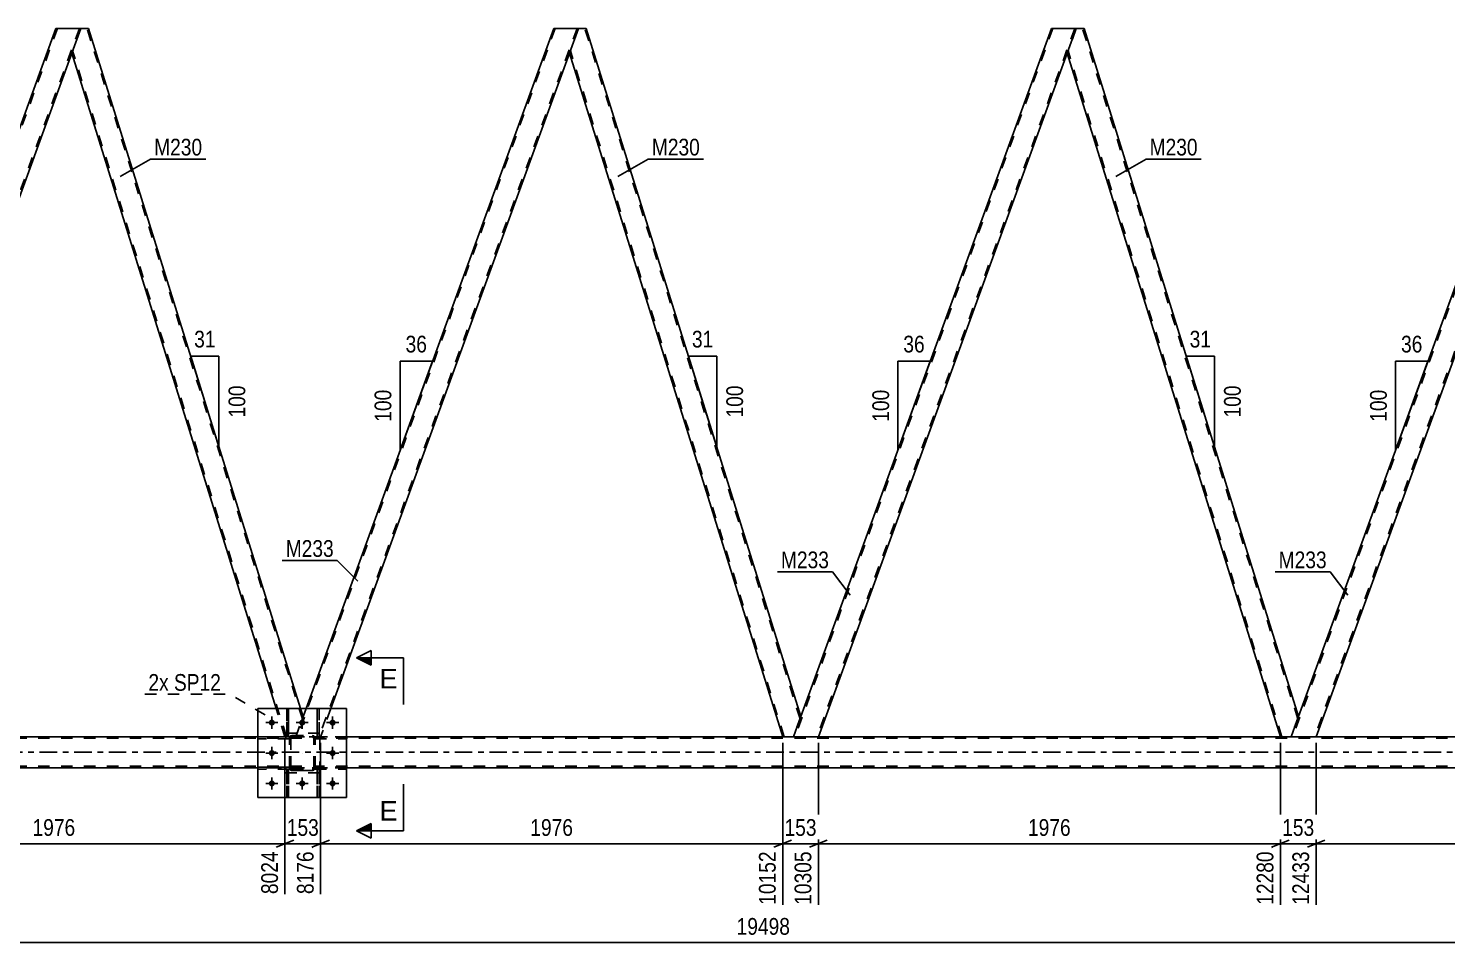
# Model space of a CAD drawing. Header units: millimetres. Extents: x 0 to 841, y 0 to 594.
# Drawn here: x 290.1 to 532.7, y 288.3 to 444.8 of the extents above; entities that cross this region are included whole.
import ezdxf

# ---------------------------------------------------------------- set-up
doc = ezdxf.new("R2010")
doc.units = ezdxf.units.MM
doc.linetypes.add('DXK_LINE_DOT2', pattern=[3.9198, 1.9599, -1.9599])
doc.linetypes.add('DXK_LINE_DOT3', pattern=[5.9187, 2.979, -0.9799, 0.9799, -0.9799])
doc.styles.add('Arial', font='ARIAL.TTF', dxfattribs={"height": 0.2})
doc.styles.add('Arial Narrow', font='ARIALN.TTF', dxfattribs={"height": 0.2})

# ---------------------------------------------------------------- blocks, each defined once
blk = doc.blocks.new('Bolt-283133210-1985 - 1918')
at = {"color": 1, "linetype": 'Continuous'}
for p, q in [((330.72, 325.99), (331.41, 325.99)), ((331.76, 327.03), (331.76, 326.33)), ((331.76, 324.95), (331.76, 325.64)), ((332.8, 325.99), (332.11, 325.99)), ((335.92, 325.99), (336.61, 325.99)), ((336.96, 327.03), (336.96, 326.33)), ((336.96, 324.95), (336.96, 325.64)), ((338, 325.99), (337.31, 325.99)), ((341.12, 325.99), (341.81, 325.99)), ((342.16, 327.03), (342.16, 326.33)), ((342.16, 324.95), (342.16, 325.64)), ((343.2, 325.99), (342.51, 325.99)), ((330.72, 320.79), (331.41, 320.79)), ((331.76, 321.83), (331.76, 321.13)), ((331.76, 319.75), (331.76, 320.44)), ((332.8, 320.79), (332.11, 320.79)), ((341.12, 320.79), (341.81, 320.79)), ((342.16, 321.83), (342.16, 321.13)), ((342.16, 319.75), (342.16, 320.44)), ((343.2, 320.79), (342.51, 320.79)), ((330.72, 315.59), (331.41, 315.59)), ((331.76, 316.63), (331.76, 315.93)), ((332.8, 315.59), (332.11, 315.59)), ((335.92, 315.59), (336.61, 315.59)), ((336.96, 316.63), (336.96, 315.93)), ((338, 315.59), (337.31, 315.59)), ((341.12, 315.59), (341.81, 315.59)), ((342.16, 316.63), (342.16, 315.93)), ((343.2, 315.59), (342.51, 315.59)), ((331.76, 314.55), (331.76, 315.24)), ((336.96, 314.55), (336.96, 315.24)), ((342.16, 314.55), (342.16, 315.24))]:
    blk.add_line(p, q, dxfattribs=at)
blk = doc.blocks.new('Bolt-283133210-1986 - 1918')
at = {"linetype": 'Continuous'}
for points in [[(332.28, 325.99, -1), (331.24, 325.99, -1)], [(337.48, 325.99, -1), (336.44, 325.99, -1)], [(342.68, 325.99, -1), (341.64, 325.99, -1)], [(332.28, 320.79, -1), (331.24, 320.79, -1)], [(342.68, 320.79, -1), (341.64, 320.79, -1)], [(332.28, 315.59, -1), (331.24, 315.59, -1)], [(337.48, 315.59, -1), (336.44, 315.59, -1)], [(342.68, 315.59, -1), (341.64, 315.59, -1)]]:
    blk.add_hatch(color=1, dxfattribs=at).paths.add_polyline_path(points)
at = {"color": 1, "linetype": 'Continuous'}
for p, q in [((332.8, 325.99), (330.72, 325.99)), ((331.76, 327.03), (331.76, 324.95)), ((338, 325.99), (335.92, 325.99)), ((336.96, 327.03), (336.96, 324.95)), ((343.2, 325.99), (341.12, 325.99)), ((342.16, 327.03), (342.16, 324.95)), ((332.8, 320.79), (330.72, 320.79)), ((331.76, 321.83), (331.76, 319.75)), ((343.2, 320.79), (341.12, 320.79)), ((342.16, 321.83), (342.16, 319.75)), ((332.8, 315.59), (330.72, 315.59)), ((331.76, 316.63), (331.76, 314.55)), ((338, 315.59), (335.92, 315.59)), ((336.96, 316.63), (336.96, 314.55)), ((343.2, 315.59), (341.12, 315.59)), ((342.16, 316.63), (342.16, 314.55))]:
    blk.add_line(p, q, dxfattribs=at)
blk = doc.blocks.new('Part-283133210-2282 - 1918')
at = {"color": 2, "linetype": 'Continuous'}
for p, q in [((344.56, 328.39), (329.36, 328.39)), ((329.36, 328.39), (329.36, 313.19)), ((344.56, 328.39), (344.56, 313.19)), ((344.56, 313.19), (329.36, 313.19))]:
    blk.add_line(p, q, dxfattribs=at)
blk = doc.blocks.new('Part-283133210-2298 - 1918')
at = {"color": 7, "linetype": 'DXK_LINE_DOT2'}
for p, q in [((334.31, 318.02), (334.31, 318.02)), ((334.31, 318.02), (334.31, 317.42)), ((334.31, 313.19), (334.31, 318.02)), ((334.63, 318.02), (334.31, 318.02)), ((334.63, 317.42), (334.63, 318.02)), ((334.63, 313.19), (334.63, 318.02)), ((334.31, 317.42), (334.31, 313.19)), ((334.31, 317.42), (334.63, 317.42)), ((334.63, 313.19), (334.63, 317.42)), ((334.31, 313.19), (334.63, 313.19))]:
    blk.add_line(p, q, dxfattribs=at)
blk = doc.blocks.new('Part-283133210-2037 - 1918')
at = {"color": 7, "linetype": 'DXK_LINE_DOT2'}
for p, q in [((732.77, 323.32), (61.22, 323.32)), ((599.97, 323.56), (329.36, 323.56)), ((344.56, 323.56), (329.36, 323.56)), ((732.77, 318.52), (61.22, 318.52)), ((599.97, 318.28), (329.36, 318.28)), ((344.56, 318.28), (329.36, 318.28))]:
    blk.add_line(p, q, dxfattribs=at)
at = {"color": 2, "linetype": 'Continuous'}
for p, q in [((329.36, 323.56), (174.29, 323.56)), ((584.77, 323.56), (344.56, 323.56)), ((329.36, 318.28), (174.29, 318.28)), ((584.77, 318.28), (344.56, 318.28))]:
    blk.add_line(p, q, dxfattribs=at)
at = {"color": 7, "linetype": 'DXK_LINE_DOT3'}
blk.add_line((61.22, 320.92), (732.77, 320.92), dxfattribs=at)
blk = doc.blocks.new('Part-283133210-2382 - 1918')
at = {"color": 2, "linetype": 'Continuous'}
for p, q in [((384.23, 444.78), (382.68, 440.53)), ((385.55, 444.78), (384.23, 444.78)), ((422.25, 327.03), (385.55, 444.78)), ((382.68, 440.53), (419.14, 323.56)), ((420.99, 323.56), (421.98, 326.29)), ((422.17, 326.82), (421.98, 326.29)), ((422.25, 327.03), (422.17, 326.82))]:
    blk.add_line(p, q, dxfattribs=at)
at = {"color": 7, "linetype": 'DXK_LINE_DOT2'}
for p, q in [((422.11, 326.66), (385.3, 444.78)), ((419.39, 323.56), (382.82, 440.91)), ((422.08, 326.58), (421.98, 326.29)), ((422.17, 326.82), (422.11, 326.66)), ((420.99, 323.56), (419.14, 323.56))]:
    blk.add_line(p, q, dxfattribs=at)
blk = doc.blocks.new('Part-283133210-2277 - 1918')
at = {"color": 7, "linetype": 'DXK_LINE_DOT2'}
for p, q in [((329.36, 328.39), (344.56, 328.39)), ((329.36, 328.39), (329.36, 313.19)), ((344.56, 328.39), (344.56, 313.19)), ((329.36, 313.19), (344.56, 313.19))]:
    blk.add_line(p, q, dxfattribs=at)
blk = doc.blocks.new('Part-283133210-2283 - 1918')
at = {"color": 7, "linetype": 'DXK_LINE_DOT2'}
for p, q in [((339.16, 323.23), (339.16, 323.55)), ((344.56, 323.55), (339.16, 323.55)), ((339.16, 323.55), (339.16, 323.23)), ((339.76, 323.23), (339.16, 323.23)), ((339.16, 323.23), (344.56, 323.23)), ((339.76, 323.23), (339.76, 323.55)), ((344.56, 323.55), (344.56, 323.23))]:
    blk.add_line(p, q, dxfattribs=at)
blk = doc.blocks.new('Part-283133210-2284 - 1918')
at = {"color": 7, "linetype": 'DXK_LINE_DOT2'}
for p, q in [((339.16, 318.03), (339.16, 318.35)), ((339.76, 318.35), (339.16, 318.35)), ((339.16, 318.35), (339.16, 318.03)), ((344.56, 318.35), (339.16, 318.35)), ((339.76, 318.03), (339.16, 318.03)), ((339.16, 318.03), (344.56, 318.03)), ((339.76, 318.03), (339.76, 318.35)), ((344.56, 318.03), (344.56, 318.35))]:
    blk.add_line(p, q, dxfattribs=at)
blk = doc.blocks.new('Part-283133210-2285 - 1918')
at = {"color": 7, "linetype": 'DXK_LINE_DOT2'}
for p, q in [((334.76, 323.55), (329.36, 323.55)), ((329.36, 323.55), (329.36, 323.23)), ((334.76, 323.23), (329.36, 323.23)), ((334.16, 323.23), (334.16, 323.55)), ((334.76, 323.55), (334.76, 323.23)), ((334.76, 323.23), (334.76, 323.55))]:
    blk.add_line(p, q, dxfattribs=at)
blk = doc.blocks.new('Part-283133210-2286 - 1918')
at = {"color": 7, "linetype": 'DXK_LINE_DOT2'}
for p, q in [((334.76, 318.35), (329.36, 318.35)), ((329.36, 318.35), (329.36, 318.03)), ((334.76, 318.03), (329.36, 318.03)), ((334.16, 318.03), (334.16, 318.35)), ((334.76, 318.35), (334.76, 318.03)), ((334.76, 318.03), (334.76, 318.35))]:
    blk.add_line(p, q, dxfattribs=at)
blk = doc.blocks.new('Part-283133210-2287 - 1918')
at = {"color": 2, "linetype": 'Continuous'}
blk.add_line((339.51, 328.39), (339.83, 328.39), dxfattribs=at)
at = {"color": 7, "linetype": 'DXK_LINE_DOT2'}
for p, q in [((339.51, 324.14), (339.51, 328.39)), ((339.51, 328.09), (339.51, 323.54)), ((339.83, 328.39), (339.83, 324.14)), ((339.83, 323.54), (339.83, 328.39)), ((339.51, 323.54), (339.51, 324.14)), ((339.51, 324.14), (339.83, 324.14)), ((339.51, 323.54), (339.51, 323.54)), ((339.51, 323.54), (339.83, 323.54)), ((339.83, 324.14), (339.83, 323.54))]:
    blk.add_line(p, q, dxfattribs=at)
blk = doc.blocks.new('Part-283133210-2288 - 1918')
at = {"color": 2, "linetype": 'Continuous'}
blk.add_line((334.31, 328.39), (334.63, 328.39), dxfattribs=at)
at = {"color": 7, "linetype": 'DXK_LINE_DOT2'}
for p, q in [((334.31, 324.14), (334.31, 328.39)), ((334.31, 328.2), (334.31, 323.54)), ((334.63, 328.39), (334.63, 324.14)), ((334.63, 327.81), (334.63, 323.54)), ((334.31, 323.54), (334.31, 324.14)), ((334.31, 324.14), (334.63, 324.14)), ((334.31, 323.54), (334.31, 323.54)), ((334.31, 323.54), (334.63, 323.54)), ((334.63, 324.14), (334.63, 323.54))]:
    blk.add_line(p, q, dxfattribs=at)
blk = doc.blocks.new('Part-283133210-2289 - 1918')
at = {"color": 7, "linetype": 'DXK_LINE_DOT2'}
for p, q in [((339.83, 318.02), (339.51, 318.02)), ((339.51, 317.42), (339.51, 318.02)), ((339.51, 313.19), (339.51, 318.02)), ((339.83, 318.02), (339.83, 318.02)), ((339.83, 318.02), (339.83, 317.42)), ((339.83, 313.19), (339.83, 318.02)), ((339.83, 317.42), (339.51, 317.42)), ((339.51, 313.19), (339.51, 317.42)), ((339.83, 317.42), (339.83, 313.19)), ((339.83, 313.19), (339.51, 313.19))]:
    blk.add_line(p, q, dxfattribs=at)
blk = doc.blocks.new('Part-283133210-2290 - 1918')
at = {"color": 7, "linetype": 'DXK_LINE_DOT2'}
for p, q in [((334.63, 318.02), (334.31, 318.02)), ((334.31, 317.42), (334.31, 318.02)), ((334.31, 313.19), (334.31, 318.02)), ((334.63, 318.02), (334.63, 318.02)), ((334.63, 318.02), (334.63, 317.42)), ((334.63, 313.19), (334.63, 318.02)), ((334.63, 317.42), (334.31, 317.42)), ((334.31, 313.19), (334.31, 317.42)), ((334.63, 317.42), (334.63, 313.19)), ((334.63, 313.19), (334.31, 313.19))]:
    blk.add_line(p, q, dxfattribs=at)
blk = doc.blocks.new('Part-283133210-2291 - 1918')
at = {"color": 7, "linetype": 'DXK_LINE_DOT2'}
for p, q in [((339.96, 323.55), (339.16, 323.55)), ((339.16, 323.55), (339.16, 323.23)), ((339.16, 323.23), (339.16, 323.55)), ((339.16, 323.23), (344.56, 323.23)), ((344.56, 323.55), (339.76, 323.55)), ((339.76, 323.55), (339.76, 323.23)), ((344.56, 323.55), (344.56, 323.23))]:
    blk.add_line(p, q, dxfattribs=at)
blk = doc.blocks.new('Part-283133210-2292 - 1918')
at = {"color": 7, "linetype": 'DXK_LINE_DOT2'}
for p, q in [((344.56, 318.35), (339.16, 318.35)), ((339.16, 318.35), (339.16, 318.03)), ((339.16, 318.03), (339.16, 318.35)), ((339.16, 318.03), (344.56, 318.03)), ((339.76, 318.03), (339.76, 318.35)), ((344.56, 318.35), (344.56, 318.03))]:
    blk.add_line(p, q, dxfattribs=at)
blk = doc.blocks.new('Part-283133210-2293 - 1918')
at = {"color": 7, "linetype": 'DXK_LINE_DOT2'}
for p, q in [((329.36, 323.23), (329.36, 323.55)), ((329.36, 323.55), (334.63, 323.55)), ((334.76, 323.23), (329.36, 323.23)), ((334.16, 323.23), (334.16, 323.55)), ((334.16, 323.55), (334.76, 323.55)), ((334.16, 323.23), (334.76, 323.23)), ((334.76, 323.23), (334.76, 323.55)), ((334.76, 323.55), (334.76, 323.23))]:
    blk.add_line(p, q, dxfattribs=at)
blk = doc.blocks.new('Part-283133210-2294 - 1918')
at = {"color": 7, "linetype": 'DXK_LINE_DOT2'}
for p, q in [((329.36, 318.03), (329.36, 318.35)), ((329.36, 318.35), (334.76, 318.35)), ((334.76, 318.03), (329.36, 318.03)), ((334.16, 318.03), (334.16, 318.35)), ((334.16, 318.35), (334.76, 318.35)), ((334.16, 318.03), (334.76, 318.03)), ((334.76, 318.03), (334.76, 318.35)), ((334.76, 318.35), (334.76, 318.03))]:
    blk.add_line(p, q, dxfattribs=at)
blk = doc.blocks.new('Part-283133210-2295 - 1918')
at = {"color": 7, "linetype": 'DXK_LINE_DOT2'}
for p, q in [((339.83, 328.39), (339.51, 328.39)), ((339.51, 328.39), (339.51, 324.14)), ((339.51, 328.39), (339.51, 323.54)), ((339.83, 324.14), (339.83, 328.39)), ((339.83, 328.39), (339.83, 323.54)), ((339.83, 324.14), (339.51, 324.14)), ((339.51, 324.14), (339.51, 323.54)), ((339.83, 323.54), (339.51, 323.54)), ((339.83, 323.54), (339.83, 324.14)), ((339.83, 323.54), (339.83, 323.54))]:
    blk.add_line(p, q, dxfattribs=at)
blk = doc.blocks.new('Part-283133210-2296 - 1918')
at = {"color": 7, "linetype": 'DXK_LINE_DOT2'}
for p, q in [((334.63, 328.39), (334.31, 328.39)), ((334.31, 328.39), (334.31, 324.14)), ((334.31, 328.39), (334.31, 323.54)), ((334.63, 324.14), (334.63, 328.39)), ((334.63, 328.39), (334.63, 323.54)), ((334.63, 324.14), (334.31, 324.14)), ((334.31, 324.14), (334.31, 323.54)), ((334.63, 323.54), (334.31, 323.54)), ((334.63, 323.54), (334.63, 324.14)), ((334.63, 323.54), (334.63, 323.54))]:
    blk.add_line(p, q, dxfattribs=at)
blk = doc.blocks.new('Part-283133210-2297 - 1918')
at = {"color": 7, "linetype": 'DXK_LINE_DOT2'}
for p, q in [((339.51, 318.02), (339.51, 318.02)), ((339.51, 318.02), (339.51, 317.42)), ((339.51, 313.19), (339.51, 318.02)), ((339.83, 318.02), (339.51, 318.02)), ((339.83, 317.42), (339.83, 318.02)), ((339.83, 313.19), (339.83, 318.02)), ((339.51, 317.42), (339.51, 313.19)), ((339.51, 317.42), (339.83, 317.42)), ((339.83, 313.19), (339.83, 317.42)), ((339.51, 313.19), (339.83, 313.19))]:
    blk.add_line(p, q, dxfattribs=at)
blk = doc.blocks.new('Part-283133210-2299 - 1918')
at = {"color": 7, "linetype": 'DXK_LINE_DOT2'}
for p, q in [((334.76, 323.31), (334.8, 323.49)), ((334.8, 323.49), (334.76, 323.31)), ((334.76, 318.27), (334.76, 323.31)), ((334.76, 323.31), (334.76, 323.31)), ((334.76, 318.27), (334.76, 323.31)), ((335, 323.31), (335.02, 323.4)), ((335.02, 323.4), (335, 323.31)), ((335, 318.27), (335, 323.31)), ((335, 323.31), (335, 323.31)), ((335, 323.31), (335, 318.27)), ((335.02, 323.4), (335.07, 323.48)), ((335.07, 323.48), (335.02, 323.4)), ((335.06, 323.75), (335.24, 323.79)), ((335.24, 323.79), (335.06, 323.75)), ((335.07, 323.48), (335.15, 323.53)), ((335.15, 323.53), (335.07, 323.48)), ((335.15, 323.53), (335.24, 323.55)), ((335.24, 323.55), (335.15, 323.53)), ((335.24, 323.79), (338.68, 323.79)), ((335.24, 323.79), (335.24, 323.79)), ((335.24, 323.79), (338.68, 323.79)), ((335.24, 323.55), (338.68, 323.55)), ((335.24, 323.55), (335.24, 323.55)), ((335.24, 323.55), (338.68, 323.55)), ((338.68, 323.79), (338.68, 323.79)), ((338.68, 323.79), (338.86, 323.75)), ((338.86, 323.75), (338.68, 323.79)), ((338.68, 323.55), (338.68, 323.55)), ((338.68, 323.55), (338.77, 323.53)), ((338.77, 323.53), (338.85, 323.48)), ((338.85, 323.48), (338.9, 323.4)), ((338.9, 323.4), (338.85, 323.48)), ((338.9, 323.4), (338.92, 323.31)), ((338.92, 323.31), (338.9, 323.4)), ((338.92, 318.27), (338.92, 323.31)), ((338.92, 323.31), (338.92, 323.31)), ((338.92, 318.27), (338.92, 323.31)), ((339.12, 323.49), (339.16, 323.31)), ((339.16, 323.31), (339.12, 323.49)), ((339.16, 318.27), (339.16, 323.31)), ((339.16, 323.31), (339.16, 323.31)), ((339.16, 318.27), (339.16, 323.31)), ((334.76, 318.27), (334.76, 318.27)), ((334.8, 318.08), (334.76, 318.27)), ((334.76, 318.27), (334.8, 318.08)), ((335, 318.27), (335, 318.27)), ((335.02, 318.18), (335, 318.27)), ((335, 318.27), (335.02, 318.18)), ((335.07, 318.1), (335.02, 318.18)), ((335.02, 318.18), (335.07, 318.1)), ((335.24, 317.79), (335.06, 317.82)), ((335.06, 317.82), (335.24, 317.79)), ((335.15, 318.05), (335.07, 318.1)), ((335.24, 318.03), (335.15, 318.05)), ((335.24, 318.03), (338.68, 318.03)), ((335.24, 318.03), (335.24, 318.03)), ((335.24, 318.03), (338.68, 318.03)), ((338.77, 318.05), (338.68, 318.03)), ((338.68, 318.03), (338.77, 318.05)), ((338.68, 318.03), (338.68, 318.03)), ((338.86, 317.82), (338.68, 317.79)), ((338.68, 317.79), (338.86, 317.82)), ((338.85, 318.1), (338.77, 318.05)), ((338.77, 318.05), (338.85, 318.1)), ((338.9, 318.18), (338.85, 318.1)), ((338.85, 318.1), (338.9, 318.18)), ((338.92, 318.27), (338.9, 318.18)), ((338.9, 318.18), (338.92, 318.27)), ((338.92, 318.27), (338.92, 318.27)), ((339.16, 318.27), (339.12, 318.08)), ((339.12, 318.08), (339.16, 318.27)), ((339.16, 318.27), (339.16, 318.27)), ((335.24, 317.79), (338.68, 317.79)), ((335.24, 317.79), (335.24, 317.79)), ((338.68, 317.79), (335.24, 317.79)), ((338.68, 317.79), (338.68, 317.79))]:
    blk.add_line(p, q, dxfattribs=at)
at = {"color": 7, "linetype": 'DXK_LINE_DOT3'}
blk.add_line((336.96, 320.79), (336.96, 320.79), dxfattribs=at)
at = {"color": 7, "linetype": 'DXK_LINE_DOT2'}
for centre, start, end in [((335.24, 323.31), 112.5, 157.5), ((335.24, 323.31), 112.5, 157.5), ((338.68, 323.31), 22.5, 67.5), ((338.68, 323.31), 22.5, 67.5), ((335.24, 318.27), 202.5, 247.5), ((335.24, 318.27), 202.5, 247.5), ((338.68, 318.27), 292.5, 337.5), ((338.68, 318.27), 292.5, 337.5)]:
    blk.add_arc(centre, 0.48, start, end, dxfattribs=at)
blk = doc.blocks.new('Part-283133210-2300 - 1918')
at = {"color": 7, "linetype": 'DXK_LINE_DOT2'}
for p, q in [((339.96, 324.19), (333.96, 324.19)), ((333.96, 317.39), (333.96, 324.19)), ((339.96, 317.39), (339.96, 324.19)), ((339.96, 317.39), (333.96, 317.39))]:
    blk.add_line(p, q, dxfattribs=at)
blk = doc.blocks.new('Part-283133210-2422 - 1918')
at = {"color": 7, "linetype": 'DXK_LINE_DOT2'}
for p, q in [((465.36, 444.78), (421.24, 323.56)), ((469.11, 444.78), (424.99, 323.56)), ((469.36, 444.78), (467.82, 440.53)), ((422.25, 327.03), (420.99, 323.56)), ((425.24, 323.56), (420.99, 323.56))]:
    blk.add_line(p, q, dxfattribs=at)
at = {"color": 2, "linetype": 'Continuous'}
for p, q in [((465.11, 444.78), (422.25, 327.03)), ((465.11, 444.78), (469.36, 444.78)), ((467.82, 440.53), (425.24, 323.56))]:
    blk.add_line(p, q, dxfattribs=at)
blk = doc.blocks.new('Part-283133210-2301 - 1918')
at = {"color": 7, "linetype": 'DXK_LINE_DOT2'}
for p, q in [((339.96, 324.19), (333.96, 324.19)), ((333.96, 317.39), (333.96, 324.19)), ((339.96, 317.39), (339.96, 324.19)), ((339.96, 317.39), (333.96, 317.39))]:
    blk.add_line(p, q, dxfattribs=at)
blk = doc.blocks.new('Part-283133210-2302 - 1918')
at = {"color": 7, "linetype": 'DXK_LINE_DOT2'}
for p, q in [((334.76, 323.31), (334.8, 323.49)), ((334.8, 323.49), (334.76, 323.31)), ((334.76, 318.27), (334.76, 323.31)), ((334.76, 323.31), (334.76, 323.31)), ((334.76, 318.27), (334.76, 323.31)), ((335, 323.31), (335.02, 323.4)), ((335.02, 323.4), (335, 323.31)), ((335, 318.27), (335, 323.31)), ((335, 323.31), (335, 323.31)), ((335, 323.31), (335, 318.27)), ((335.02, 323.4), (335.07, 323.48)), ((335.07, 323.48), (335.02, 323.4)), ((335.06, 323.75), (335.24, 323.79)), ((335.24, 323.79), (335.06, 323.75)), ((335.07, 323.48), (335.15, 323.53)), ((335.15, 323.53), (335.07, 323.48)), ((335.15, 323.53), (335.24, 323.55)), ((335.24, 323.55), (335.15, 323.53)), ((335.24, 323.79), (338.68, 323.79)), ((335.24, 323.79), (335.24, 323.79)), ((335.24, 323.79), (338.68, 323.79)), ((335.24, 323.55), (338.68, 323.55)), ((335.24, 323.55), (335.24, 323.55)), ((335.24, 323.55), (338.68, 323.55)), ((338.68, 323.79), (338.68, 323.79)), ((338.68, 323.79), (338.86, 323.75)), ((338.86, 323.75), (338.68, 323.79)), ((338.68, 323.55), (338.68, 323.55)), ((338.68, 323.55), (338.77, 323.53)), ((338.77, 323.53), (338.85, 323.48)), ((338.85, 323.48), (338.9, 323.4)), ((338.9, 323.4), (338.85, 323.48)), ((338.9, 323.4), (338.92, 323.31)), ((338.92, 323.31), (338.9, 323.4)), ((338.92, 318.27), (338.92, 323.31)), ((338.92, 323.31), (338.92, 323.31)), ((338.92, 318.27), (338.92, 323.31)), ((339.12, 323.49), (339.16, 323.31)), ((339.16, 323.31), (339.12, 323.49)), ((339.16, 318.27), (339.16, 323.31)), ((339.16, 323.31), (339.16, 323.31)), ((339.16, 318.27), (339.16, 323.31)), ((334.76, 318.27), (334.76, 318.27)), ((334.8, 318.08), (334.76, 318.27)), ((334.76, 318.27), (334.8, 318.08)), ((335, 318.27), (335, 318.27)), ((335.02, 318.18), (335, 318.27)), ((335, 318.27), (335.02, 318.18)), ((335.07, 318.1), (335.02, 318.18)), ((335.02, 318.18), (335.07, 318.1)), ((335.24, 317.79), (335.06, 317.82)), ((335.06, 317.82), (335.24, 317.79)), ((335.15, 318.05), (335.07, 318.1)), ((335.24, 318.03), (335.15, 318.05)), ((335.24, 318.03), (338.68, 318.03)), ((335.24, 318.03), (335.24, 318.03)), ((335.24, 318.03), (338.68, 318.03)), ((338.77, 318.05), (338.68, 318.03)), ((338.68, 318.03), (338.77, 318.05)), ((338.68, 318.03), (338.68, 318.03)), ((338.86, 317.82), (338.68, 317.79)), ((338.68, 317.79), (338.86, 317.82)), ((338.85, 318.1), (338.77, 318.05)), ((338.77, 318.05), (338.85, 318.1)), ((338.9, 318.18), (338.85, 318.1)), ((338.85, 318.1), (338.9, 318.18)), ((338.92, 318.27), (338.9, 318.18)), ((338.9, 318.18), (338.92, 318.27)), ((338.92, 318.27), (338.92, 318.27)), ((339.16, 318.27), (339.12, 318.08)), ((339.12, 318.08), (339.16, 318.27)), ((339.16, 318.27), (339.16, 318.27)), ((335.24, 317.79), (338.68, 317.79)), ((335.24, 317.79), (335.24, 317.79)), ((338.68, 317.79), (335.24, 317.79)), ((338.68, 317.79), (338.68, 317.79))]:
    blk.add_line(p, q, dxfattribs=at)
at = {"color": 7, "linetype": 'DXK_LINE_DOT3'}
blk.add_line((336.96, 320.79), (336.96, 320.79), dxfattribs=at)
at = {"color": 7, "linetype": 'DXK_LINE_DOT2'}
for centre, start, end in [((335.24, 323.31), 112.5, 157.5), ((335.24, 323.31), 112.5, 157.5), ((338.68, 323.31), 22.5, 67.5), ((338.68, 323.31), 22.5, 67.5), ((335.24, 318.27), 202.5, 247.5), ((335.24, 318.27), 202.5, 247.5), ((338.68, 318.27), 292.5, 337.5), ((338.68, 318.27), 292.5, 337.5)]:
    blk.add_arc(centre, 0.48, start, end, dxfattribs=at)
blk = doc.blocks.new('Part-283133210-2377 - 1918')
at = {"color": 2, "linetype": 'Continuous'}
for p, q in [((469.36, 444.78), (467.82, 440.53)), ((470.68, 444.78), (469.36, 444.78)), ((507.38, 327.03), (470.68, 444.78)), ((467.82, 440.53), (504.27, 323.56)), ((506.12, 323.56), (507.11, 326.29)), ((507.3, 326.82), (507.11, 326.29)), ((507.38, 327.03), (507.3, 326.82))]:
    blk.add_line(p, q, dxfattribs=at)
at = {"color": 7, "linetype": 'DXK_LINE_DOT2'}
for p, q in [((507.25, 326.66), (470.43, 444.78)), ((504.53, 323.56), (467.95, 440.91)), ((507.22, 326.58), (507.11, 326.29)), ((507.3, 326.82), (507.25, 326.66)), ((506.12, 323.56), (504.27, 323.56))]:
    blk.add_line(p, q, dxfattribs=at)
blk = doc.blocks.new('Part-283133210-2387 - 1918')
at = {"color": 2, "linetype": 'Continuous'}
for p, q in [((299.09, 444.78), (297.55, 440.53)), ((300.41, 444.78), (299.09, 444.78)), ((336.69, 328.39), (300.41, 444.78)), ((332.5, 328.39), (297.55, 440.53))]:
    blk.add_line(p, q, dxfattribs=at)
at = {"color": 7, "linetype": 'DXK_LINE_DOT2'}
for p, q in [((336.98, 326.66), (300.16, 444.78)), ((334.26, 323.56), (297.68, 440.91)), ((334.01, 323.56), (332.5, 328.39)), ((337.11, 327.03), (336.69, 328.39)), ((335.85, 323.56), (337.11, 327.03)), ((334.01, 323.56), (335.85, 323.56))]:
    blk.add_line(p, q, dxfattribs=at)
blk = doc.blocks.new('Part-283133210-2417 - 1918')
at = {"color": 7, "linetype": 'DXK_LINE_DOT2'}
for p, q in [((550.5, 444.78), (506.38, 323.56)), ((554.24, 444.78), (510.12, 323.56)), ((554.5, 444.78), (552.95, 440.53)), ((507.38, 327.03), (506.12, 323.56)), ((510.38, 323.56), (506.12, 323.56))]:
    blk.add_line(p, q, dxfattribs=at)
at = {"color": 2, "linetype": 'Continuous'}
for p, q in [((550.24, 444.78), (507.38, 327.03)), ((550.24, 444.78), (554.5, 444.78)), ((552.95, 440.53), (510.38, 323.56))]:
    blk.add_line(p, q, dxfattribs=at)
blk = doc.blocks.new('Part-283133210-2427 - 1918')
at = {"color": 7, "linetype": 'DXK_LINE_DOT2'}
for p, q in [((380.23, 444.78), (336.11, 323.56)), ((383.97, 444.78), (339.85, 323.56)), ((384.23, 444.78), (382.68, 440.53)), ((337.61, 328.39), (335.85, 323.56)), ((341.86, 328.39), (340.11, 323.56)), ((340.11, 323.56), (335.85, 323.56))]:
    blk.add_line(p, q, dxfattribs=at)
at = {"color": 2, "linetype": 'Continuous'}
for p, q in [((379.97, 444.78), (337.61, 328.39)), ((379.97, 444.78), (384.23, 444.78)), ((382.68, 440.53), (341.86, 328.39))]:
    blk.add_line(p, q, dxfattribs=at)
blk = doc.blocks.new('Part-283133210-2432 - 1918')
at = {"color": 7, "linetype": 'DXK_LINE_DOT2'}
for p, q in [((295.09, 444.78), (250.97, 323.56)), ((298.84, 444.78), (254.72, 323.56)), ((299.09, 444.78), (297.55, 440.53)), ((251.98, 327.03), (250.72, 323.56)), ((254.97, 323.56), (250.72, 323.56))]:
    blk.add_line(p, q, dxfattribs=at)
at = {"color": 2, "linetype": 'Continuous'}
for p, q in [((294.84, 444.78), (251.98, 327.03)), ((294.84, 444.78), (299.09, 444.78)), ((297.55, 440.53), (254.97, 323.56))]:
    blk.add_line(p, q, dxfattribs=at)
blk = doc.blocks.new('StraightDimension-283133210-2847 - 1918')
at = {"color": 7, "linetype": 'Continuous'}
for p, q in [((334.01, 322.56), (334.01, 296.66)), ((340.11, 322.56), (340.11, 296.66)), ((332.51, 304.67), (335.51, 305.87)), ((341.61, 305.87), (338.61, 304.67)), ((334.01, 305.27), (340.11, 305.27))]:
    blk.add_line(p, q, dxfattribs=at)
at = {"color": 0}
blk.add_wipeout([(340.4, 306.02), (340.4, 310.22), (333.72, 310.22), (333.72, 306.02)], dxfattribs=at)
at = {"color": 0, "linetype": 'Continuous'}
blk.add_wipeout([(339.51, 304.57), (335.31, 304.57), (335.31, 296.06), (339.51, 296.06)], dxfattribs=at)
at = {"color": 3, "style": 'Arial Narrow'}
blk.add_text('153', height=2.863, dxfattribs=at).set_placement((334.32, 306.62))
at = {"color": 3, "linetype": 'Continuous', "style": 'Arial Narrow'}
blk.add_text('8176', height=2.863, rotation=90.0002, dxfattribs=at).set_placement((338.91, 296.66))
blk = doc.blocks.new('StraightDimension-283133210-2790 - 1918')
at = {"color": 7, "linetype": 'Continuous'}
for p, q in [((425.24, 322.56), (425.24, 294.83)), ((504.27, 322.56), (504.27, 294.83)), ((426.74, 305.87), (423.74, 304.67)), ((502.77, 304.67), (505.77, 305.87)), ((425.24, 305.27), (504.27, 305.27))]:
    blk.add_line(p, q, dxfattribs=at)
at = {"color": 0}
blk.add_wipeout([(469.02, 306.02), (469.02, 310.22), (460.5, 310.22), (460.5, 306.02)], dxfattribs=at)
at = {"color": 0, "linetype": 'Continuous'}
blk.add_wipeout([(503.67, 304.57), (499.47, 304.57), (499.47, 294.23), (503.67, 294.23)], dxfattribs=at)
at = {"color": 3, "style": 'Arial Narrow'}
blk.add_text('1976', height=2.863, dxfattribs=at).set_placement((461.1, 306.62))
at = {"color": 3, "linetype": 'Continuous', "style": 'Arial Narrow'}
blk.add_text('12280', height=2.863, rotation=90.0002, dxfattribs=at).set_placement((503.07, 294.83))
blk = doc.blocks.new('AngleDimension-283133210-2571 - 1918')
at = {"color": 7, "linetype": 'Continuous'}
for p, q in [((406.13, 378.73), (403.03, 388.68)), ((407.86, 388.68), (403.03, 388.68)), ((407.86, 373.21), (403.03, 388.68)), ((407.86, 373.21), (407.86, 388.68))]:
    blk.add_line(p, q, dxfattribs=at)
at = {"color": 0}
for points in [[(407.87, 389.58), (407.87, 393.78), (403.02, 393.78), (403.02, 389.58)], [(412.96, 384.29), (408.76, 384.29), (408.76, 377.6), (412.96, 377.6)]]:
    blk.add_wipeout(points, dxfattribs=at)
at = {"color": 3, "style": 'Arial Narrow'}
blk.add_text('31', height=2.863, dxfattribs=at).set_placement((403.62, 390.18))
blk.add_text('100', height=2.863, rotation=90.0002, dxfattribs=at).set_placement((412.36, 378.2))
blk = doc.blocks.new('AngleDimension-283133210-2501 - 1918')
at = {"color": 7, "linetype": 'Continuous'}
for p, q in [((523.97, 387.83), (529.51, 387.83)), ((523.97, 372.61), (529.51, 387.83)), ((523.97, 372.61), (523.97, 387.83)), ((527.71, 382.9), (529.51, 387.83))]:
    blk.add_line(p, q, dxfattribs=at)
at = {"color": 0}
for points in [[(529.17, 388.73), (529.17, 392.93), (524.31, 392.93), (524.31, 388.73)], [(523.07, 383.56), (518.87, 383.56), (518.87, 376.88), (523.07, 376.88)]]:
    blk.add_wipeout(points, dxfattribs=at)
at = {"color": 3, "style": 'Arial Narrow'}
blk.add_text('36', height=2.863, dxfattribs=at).set_placement((524.91, 389.33))
blk.add_text('100', height=2.863, rotation=90.0002, dxfattribs=at).set_placement((522.47, 377.48))
blk = doc.blocks.new('AngleDimension-283133210-2529 - 1918')
at = {"color": 7, "linetype": 'Continuous'}
for p, q in [((438.84, 387.83), (444.38, 387.83)), ((438.84, 372.61), (444.38, 387.83)), ((438.84, 372.61), (438.84, 387.83)), ((442.58, 382.9), (444.38, 387.83))]:
    blk.add_line(p, q, dxfattribs=at)
at = {"color": 0}
for points in [[(444.03, 388.73), (444.03, 392.93), (439.18, 392.93), (439.18, 388.73)], [(437.94, 383.56), (433.74, 383.56), (433.74, 376.88), (437.94, 376.88)]]:
    blk.add_wipeout(points, dxfattribs=at)
at = {"color": 3, "style": 'Arial Narrow'}
blk.add_text('36', height=2.863, dxfattribs=at).set_placement((439.78, 389.33))
blk.add_text('100', height=2.863, rotation=90.0002, dxfattribs=at).set_placement((437.34, 377.48))
blk = doc.blocks.new('AngleDimension-283133210-2543 - 1918')
at = {"color": 7, "linetype": 'Continuous'}
for p, q in [((491.27, 378.73), (488.17, 388.68)), ((492.99, 388.68), (488.17, 388.68)), ((492.99, 373.21), (488.17, 388.68)), ((492.99, 373.21), (492.99, 388.68))]:
    blk.add_line(p, q, dxfattribs=at)
at = {"color": 0}
for points in [[(493.01, 389.58), (493.01, 393.78), (488.15, 393.78), (488.15, 389.58)], [(498.09, 384.29), (493.89, 384.29), (493.89, 377.6), (498.09, 377.6)]]:
    blk.add_wipeout(points, dxfattribs=at)
at = {"color": 3, "style": 'Arial Narrow'}
blk.add_text('31', height=2.863, dxfattribs=at).set_placement((488.75, 390.18))
blk.add_text('100', height=2.863, rotation=90.0002, dxfattribs=at).set_placement((497.49, 378.2))
blk = doc.blocks.new('AngleDimension-283133210-2557 - 1918')
at = {"color": 7, "linetype": 'Continuous'}
for p, q in [((353.7, 387.83), (359.24, 387.83)), ((353.7, 372.61), (359.24, 387.83)), ((353.7, 372.61), (353.7, 387.83)), ((357.45, 382.9), (359.24, 387.83))]:
    blk.add_line(p, q, dxfattribs=at)
at = {"color": 0}
for points in [[(358.9, 388.73), (358.9, 392.93), (354.04, 392.93), (354.04, 388.73)], [(352.8, 383.56), (348.6, 383.56), (348.6, 376.88), (352.8, 376.88)]]:
    blk.add_wipeout(points, dxfattribs=at)
at = {"color": 3, "style": 'Arial Narrow'}
blk.add_text('36', height=2.863, dxfattribs=at).set_placement((354.64, 389.33))
blk.add_text('100', height=2.863, rotation=90.0002, dxfattribs=at).set_placement((352.2, 377.48))
blk = doc.blocks.new('AngleDimension-283133210-2599 - 1918')
at = {"color": 7, "linetype": 'Continuous'}
for p, q in [((321, 378.73), (317.9, 388.68)), ((322.72, 388.68), (317.9, 388.68)), ((322.72, 373.21), (317.9, 388.68)), ((322.72, 373.21), (322.72, 388.68))]:
    blk.add_line(p, q, dxfattribs=at)
at = {"color": 0}
for points in [[(322.74, 389.58), (322.74, 393.78), (317.88, 393.78), (317.88, 389.58)], [(327.82, 384.29), (323.62, 384.29), (323.62, 377.6), (327.82, 377.6)]]:
    blk.add_wipeout(points, dxfattribs=at)
at = {"color": 3, "style": 'Arial Narrow'}
blk.add_text('31', height=2.863, dxfattribs=at).set_placement((318.48, 390.18))
blk.add_text('100', height=2.863, rotation=90.0002, dxfattribs=at).set_placement((327.22, 378.2))
blk = doc.blocks.new('StraightDimension-283133210-2669 - 1918')
at = {"color": 7, "linetype": 'Continuous'}
blk.add_line((51.96, 288.35), (779.7, 288.35), dxfattribs=at)
at = {"color": 0}
blk.add_wipeout([(421, 289.1), (421, 293.3), (410.66, 293.3), (410.66, 289.1)], dxfattribs=at)
at = {"color": 3, "style": 'Arial Narrow'}
blk.add_text('19498', height=2.863, dxfattribs=at).set_placement((411.26, 289.7))
blk = doc.blocks.new('StraightDimension-283133210-2752 - 1918')
at = {"color": 7, "linetype": 'Continuous'}
for p, q in [((510.38, 322.56), (510.38, 294.83)), ((589.41, 322.56), (589.41, 294.83)), ((511.88, 305.87), (508.88, 304.67)), ((587.91, 304.67), (590.91, 305.87)), ((510.38, 305.27), (589.41, 305.27))]:
    blk.add_line(p, q, dxfattribs=at)
at = {"color": 0}
blk.add_wipeout([(554.15, 306.02), (554.15, 310.22), (545.64, 310.22), (545.64, 306.02)], dxfattribs=at)
at = {"color": 0, "linetype": 'Continuous'}
blk.add_wipeout([(588.81, 304.57), (584.61, 304.57), (584.61, 294.23), (588.81, 294.23)], dxfattribs=at)
at = {"color": 3, "style": 'Arial Narrow'}
blk.add_text('1976', height=2.863, dxfattribs=at).set_placement((546.24, 306.62))
at = {"color": 3, "linetype": 'Continuous', "style": 'Arial Narrow'}
blk.add_text('14409', height=2.863, rotation=90.0002, dxfattribs=at).set_placement((588.21, 294.83))
blk = doc.blocks.new('StraightDimension-283133210-2771 - 1918')
at = {"color": 7, "linetype": 'Continuous'}
for p, q in [((504.27, 322.56), (504.27, 294.83)), ((510.38, 322.56), (510.38, 294.83)), ((502.77, 304.67), (505.77, 305.87)), ((511.88, 305.87), (508.88, 304.67)), ((504.27, 305.27), (510.38, 305.27))]:
    blk.add_line(p, q, dxfattribs=at)
at = {"color": 0}
blk.add_wipeout([(510.67, 306.02), (510.67, 310.22), (503.98, 310.22), (503.98, 306.02)], dxfattribs=at)
at = {"color": 0, "linetype": 'Continuous'}
blk.add_wipeout([(509.78, 304.57), (505.58, 304.57), (505.58, 294.23), (509.78, 294.23)], dxfattribs=at)
at = {"color": 3, "style": 'Arial Narrow'}
blk.add_text('153', height=2.863, dxfattribs=at).set_placement((504.58, 306.62))
at = {"color": 3, "linetype": 'Continuous', "style": 'Arial Narrow'}
blk.add_text('12433', height=2.863, rotation=90.0002, dxfattribs=at).set_placement((509.18, 294.83))
blk = doc.blocks.new('StraightDimension-283133210-2809 - 1918')
at = {"color": 7, "linetype": 'Continuous'}
for p, q in [((419.14, 322.56), (419.14, 294.83)), ((425.24, 322.56), (425.24, 294.83)), ((417.64, 304.67), (420.64, 305.87)), ((426.74, 305.87), (423.74, 304.67)), ((419.14, 305.27), (425.24, 305.27))]:
    blk.add_line(p, q, dxfattribs=at)
at = {"color": 0}
blk.add_wipeout([(425.53, 306.02), (425.53, 310.22), (418.85, 310.22), (418.85, 306.02)], dxfattribs=at)
at = {"color": 0, "linetype": 'Continuous'}
blk.add_wipeout([(424.64, 304.57), (420.44, 304.57), (420.44, 294.23), (424.64, 294.23)], dxfattribs=at)
at = {"color": 3, "style": 'Arial Narrow'}
blk.add_text('153', height=2.863, dxfattribs=at).set_placement((419.45, 306.62))
at = {"color": 3, "linetype": 'Continuous', "style": 'Arial Narrow'}
blk.add_text('10305', height=2.863, rotation=90.0002, dxfattribs=at).set_placement((424.04, 294.83))
blk = doc.blocks.new('StraightDimension-283133210-2828 - 1918')
at = {"color": 7, "linetype": 'Continuous'}
for p, q in [((340.11, 322.56), (340.11, 296.66)), ((419.14, 322.56), (419.14, 294.83)), ((341.61, 305.87), (338.61, 304.67)), ((417.64, 304.67), (420.64, 305.87)), ((340.11, 305.27), (419.14, 305.27))]:
    blk.add_line(p, q, dxfattribs=at)
at = {"color": 0}
blk.add_wipeout([(383.88, 306.02), (383.88, 310.22), (375.37, 310.22), (375.37, 306.02)], dxfattribs=at)
at = {"color": 0, "linetype": 'Continuous'}
blk.add_wipeout([(418.54, 304.57), (414.34, 304.57), (414.34, 294.23), (418.54, 294.23)], dxfattribs=at)
at = {"color": 3, "style": 'Arial Narrow'}
blk.add_text('1976', height=2.863, dxfattribs=at).set_placement((375.97, 306.62))
at = {"color": 3, "linetype": 'Continuous', "style": 'Arial Narrow'}
blk.add_text('10152', height=2.863, rotation=90.0002, dxfattribs=at).set_placement((417.94, 294.83))
blk = doc.blocks.new('StraightDimension-283133210-2866 - 1918')
at = {"color": 7, "linetype": 'Continuous'}
for p, q in [((254.97, 322.56), (254.97, 296.66)), ((334.01, 322.56), (334.01, 296.66)), ((256.47, 305.87), (253.47, 304.67)), ((332.51, 304.67), (335.51, 305.87)), ((254.97, 305.27), (334.01, 305.27))]:
    blk.add_line(p, q, dxfattribs=at)
at = {"color": 0}
blk.add_wipeout([(298.75, 306.02), (298.75, 310.22), (290.23, 310.22), (290.23, 306.02)], dxfattribs=at)
at = {"color": 0, "linetype": 'Continuous'}
blk.add_wipeout([(333.41, 304.57), (329.21, 304.57), (329.21, 296.06), (333.41, 296.06)], dxfattribs=at)
at = {"color": 3, "style": 'Arial Narrow'}
blk.add_text('1976', height=2.863, dxfattribs=at).set_placement((290.83, 306.62))
at = {"color": 3, "linetype": 'Continuous', "style": 'Arial Narrow'}
blk.add_text('8024', height=2.863, rotation=90.0002, dxfattribs=at).set_placement((332.81, 296.66))
blk = doc.blocks.new('Mark-283133210-2378 - 1918')
at = {"color": 0}
blk.add_wipeout([(404.99, 423.03), (404.99, 426.03), (396.76, 426.03), (396.76, 423.03)], dxfattribs=at)
blk.add_wipeout([(404.99, 423.03), (404.99, 426.03), (396.76, 426.03), (396.76, 423.03)], dxfattribs=at)
at = {"color": 30, "linetype": 'Continuous'}
for p, q in [((390.97, 419.43), (396.16, 422.43)), ((396.16, 422.43), (405.59, 422.43))]:
    blk.add_line(p, q, dxfattribs=at)
at = {"color": 3, "style": 'Arial Narrow'}
blk.add_text('M230', height=2.863, dxfattribs=at).set_placement((396.76, 423.03))
blk = doc.blocks.new('Mark-283133210-2418 - 1918')
at = {"color": 0}
blk.add_wipeout([(427.06, 352.41), (427.06, 355.41), (418.84, 355.41), (418.84, 352.41)], dxfattribs=at)
blk.add_wipeout([(427.06, 352.41), (427.06, 355.41), (418.84, 355.41), (418.84, 352.41)], dxfattribs=at)
at = {"color": 30, "linetype": 'Continuous'}
for p in [(418.24, 351.81), (430.67, 347.82)]:
    blk.add_line(p, (427.66, 351.81), dxfattribs=at)
at = {"color": 3, "style": 'Arial Narrow'}
blk.add_text('M233', height=2.863, dxfattribs=at).set_placement((418.84, 352.41))
blk = doc.blocks.new('Mark-283133210-2373 - 1918')
at = {"color": 0}
blk.add_wipeout([(490.12, 423.03), (490.12, 426.03), (481.9, 426.03), (481.9, 423.03)], dxfattribs=at)
blk.add_wipeout([(490.12, 423.03), (490.12, 426.03), (481.9, 426.03), (481.9, 423.03)], dxfattribs=at)
at = {"color": 30, "linetype": 'Continuous'}
for p, q in [((476.1, 419.43), (481.3, 422.43)), ((481.3, 422.43), (490.72, 422.43))]:
    blk.add_line(p, q, dxfattribs=at)
at = {"color": 3, "style": 'Arial Narrow'}
blk.add_text('M230', height=2.863, dxfattribs=at).set_placement((481.9, 423.03))
blk = doc.blocks.new('Mark-283133210-2383 - 1918')
at = {"color": 0}
blk.add_wipeout([(319.85, 423.03), (319.85, 426.03), (311.63, 426.03), (311.63, 423.03)], dxfattribs=at)
blk.add_wipeout([(319.85, 423.03), (319.85, 426.03), (311.63, 426.03), (311.63, 423.03)], dxfattribs=at)
at = {"color": 30, "linetype": 'Continuous'}
for p, q in [((305.83, 419.43), (311.03, 422.43)), ((311.03, 422.43), (320.45, 422.43))]:
    blk.add_line(p, q, dxfattribs=at)
at = {"color": 3, "style": 'Arial Narrow'}
blk.add_text('M230', height=2.863, dxfattribs=at).set_placement((311.63, 423.03))
blk = doc.blocks.new('Mark-283133210-2413 - 1918')
at = {"color": 0}
blk.add_wipeout([(512.2, 352.41), (512.2, 355.41), (503.97, 355.41), (503.97, 352.41)], dxfattribs=at)
blk.add_wipeout([(512.2, 352.41), (512.2, 355.41), (503.97, 355.41), (503.97, 352.41)], dxfattribs=at)
at = {"color": 30, "linetype": 'Continuous'}
for p in [(503.37, 351.81), (515.81, 347.82)]:
    blk.add_line(p, (512.8, 351.81), dxfattribs=at)
at = {"color": 3, "style": 'Arial Narrow'}
blk.add_text('M233', height=2.863, dxfattribs=at).set_placement((503.97, 352.41))
blk = doc.blocks.new('Mark-283133210-2423 - 1918')
at = {"color": 0}
blk.add_wipeout([(342.36, 354.36), (342.36, 357.36), (334.14, 357.36), (334.14, 354.36)], dxfattribs=at)
blk.add_wipeout([(342.36, 354.36), (342.36, 357.36), (334.14, 357.36), (334.14, 354.36)], dxfattribs=at)
at = {"color": 30, "linetype": 'Continuous'}
for p in [(333.54, 353.76), (346.5, 350.22)]:
    blk.add_line(p, (342.96, 353.76), dxfattribs=at)
at = {"color": 3, "style": 'Arial Narrow'}
blk.add_text('M233', height=2.863, dxfattribs=at).set_placement((334.14, 354.36))
blk = doc.blocks.new('SectionMark-283133210-3636 - 1918')
at = {"linetype": 'Continuous'}
for points in [[(348.77, 337.1), (348.77, 335.85), (346.27, 337.1)], [(348.77, 308.72), (348.77, 307.47), (346.27, 307.47)]]:
    blk.add_hatch(color=6, dxfattribs=at).paths.add_polyline_path(points)
at = {"color": 6, "linetype": 'Continuous'}
for p, q in [((346.27, 337.1), (348.77, 338.35)), ((348.77, 335.85), (348.77, 338.35)), ((354.27, 337.1), (346.27, 337.1)), ((346.27, 337.1), (348.77, 335.85)), ((346.27, 307.47), (348.77, 308.72)), ((348.77, 308.72), (348.77, 306.22)), ((354.27, 307.47), (346.27, 307.47)), ((348.77, 306.22), (346.27, 307.47))]:
    blk.add_line(p, q, dxfattribs=at)
at = {"color": 0, "linetype": 'Continuous'}
for points in [[(353.27, 331.85), (353.27, 335.35), (350.16, 335.35), (350.16, 331.85)], [(353.27, 309.22), (353.27, 312.72), (350.16, 312.72), (350.16, 309.22)]]:
    blk.add_wipeout(points, dxfattribs=at)
at = {"color": 6, "linetype": 'Continuous'}
for p, q in [((354.27, 337.1), (354.27, 329.1)), ((354.27, 307.47), (354.27, 315.47))]:
    blk.add_line(p, q, dxfattribs=at)
at = {"color": 3, "linetype": 'Continuous', "style": 'Arial'}
for p in [(350.16, 331.85), (350.16, 309.22)]:
    blk.add_text('E', height=3.34, dxfattribs=at).set_placement(p)
blk = doc.blocks.new('MarkSet-283133210-3707 - 1918')
at = {"color": 30, "linetype": 'DXK_LINE_DOT2'}
blk.add_line((330.62, 327.34), (324.56, 330.84), dxfattribs=at)
at = {"color": 0}
blk.add_wipeout([(314.12, 331.44), (314.12, 334.44), (310.65, 334.44), (310.65, 331.44)], dxfattribs=at)
blk.add_wipeout([(314.12, 331.44), (314.12, 334.44), (310.65, 334.44), (310.65, 331.44)], dxfattribs=at)
blk.add_wipeout([(323.06, 331.44), (323.06, 334.44), (315.02, 334.44), (315.02, 331.44)], dxfattribs=at)
blk.add_wipeout([(323.06, 331.44), (323.06, 334.44), (315.02, 334.44), (315.02, 331.44)], dxfattribs=at)
at = {"color": 30, "linetype": 'DXK_LINE_DOT2'}
blk.add_line((310.05, 330.84), (324.56, 330.84), dxfattribs=at)
at = {"color": 3, "style": 'Arial Narrow'}
for s, p in [('2x', (310.65, 331.44)), ('SP12', (315.02, 331.44))]:
    blk.add_text(s, height=2.863, dxfattribs=at).set_placement(p)

msp = doc.modelspace()

# ---------------------------------------------------------------- block references
for name in ['Part-283133210-2432 - 1918', 'Part-283133210-2387 - 1918', 'Part-283133210-2427 - 1918', 'Part-283133210-2382 - 1918', 'Part-283133210-2422 - 1918', 'Part-283133210-2377 - 1918', 'Part-283133210-2417 - 1918', 'Part-283133210-2282 - 1918', 'Part-283133210-2277 - 1918', 'Part-283133210-2288 - 1918', 'Part-283133210-2296 - 1918', 'Part-283133210-2287 - 1918', 'Part-283133210-2295 - 1918', 'Bolt-283133210-1985 - 1918', 'Bolt-283133210-1986 - 1918', 'Part-283133210-2037 - 1918', 'Part-283133210-2285 - 1918', 'Part-283133210-2293 - 1918', 'Part-283133210-2300 - 1918', 'Part-283133210-2301 - 1918', 'Part-283133210-2299 - 1918', 'Part-283133210-2302 - 1918', 'Part-283133210-2283 - 1918', 'Part-283133210-2291 - 1918', 'Part-283133210-2286 - 1918', 'Part-283133210-2294 - 1918', 'Part-283133210-2298 - 1918', 'Part-283133210-2290 - 1918', 'Part-283133210-2284 - 1918', 'Part-283133210-2292 - 1918', 'Part-283133210-2289 - 1918', 'Part-283133210-2297 - 1918']:
    msp.add_blockref(name, (0, 0))

# ---------------------------------------------------------------- next in the draw order: block references
for name in ['AngleDimension-283133210-2599 - 1918', 'AngleDimension-283133210-2571 - 1918', 'AngleDimension-283133210-2543 - 1918', 'AngleDimension-283133210-2557 - 1918', 'AngleDimension-283133210-2529 - 1918', 'AngleDimension-283133210-2501 - 1918', 'StraightDimension-283133210-2847 - 1918', 'StraightDimension-283133210-2790 - 1918']:
    msp.add_blockref(name, (0, 0))

# ---------------------------------------------------------------- next in the draw order: block references
msp.add_blockref('StraightDimension-283133210-2669 - 1918', (0, 0))

# ---------------------------------------------------------------- next in the draw order: block references
for name in ['Mark-283133210-2383 - 1918', 'Mark-283133210-2378 - 1918', 'Mark-283133210-2373 - 1918', 'Mark-283133210-2423 - 1918', 'Mark-283133210-2418 - 1918', 'Mark-283133210-2413 - 1918', 'MarkSet-283133210-3707 - 1918', 'StraightDimension-283133210-2866 - 1918', 'StraightDimension-283133210-2809 - 1918', 'StraightDimension-283133210-2752 - 1918']:
    msp.add_blockref(name, (0, 0))

# ---------------------------------------------------------------- next in the draw order: block references
for name in ['StraightDimension-283133210-2828 - 1918', 'StraightDimension-283133210-2771 - 1918']:
    msp.add_blockref(name, (0, 0))

# ---------------------------------------------------------------- next in the draw order: block references
msp.add_blockref('SectionMark-283133210-3636 - 1918', (0, 0))

doc.saveas('drawing.dxf')
